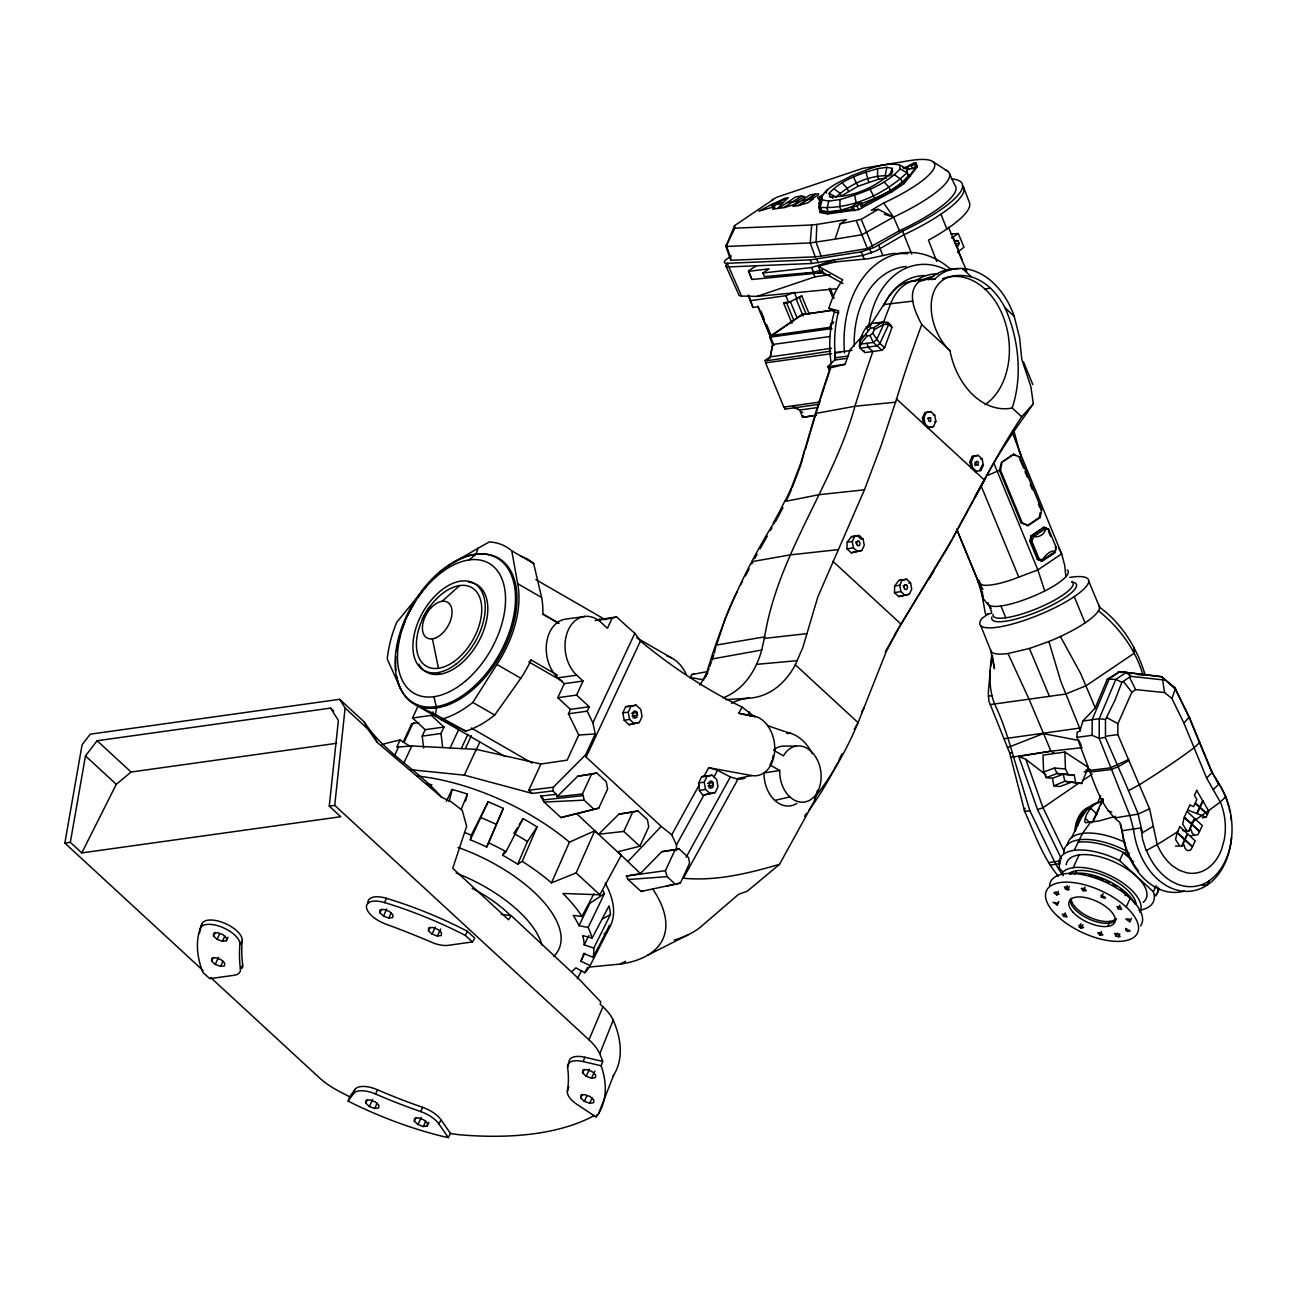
<?xml version="1.0" encoding="UTF-8"?>
<svg xmlns="http://www.w3.org/2000/svg" width="1297" height="1297" viewBox="0 0 1297 1297"><rect width="100%" height="100%" fill="white"/><g stroke="black" fill="none" stroke-linecap="round" stroke-linejoin="round"><path stroke-width="1.5" d="M1184.323 891.104A66.877 48.589 82 0 1 1121.986 830.793L1119.814 822.411C1103.634 809.895 1096.922 790.667 1090.064 772.055A40.32 29.296 82 0 1 1089.431 770.45L1077.029 737.361L1077.045 732.367L1079.915 731.038L1082.849 721.067L1095.268 707.854L1107.33 679.093L1119.797 671.651L1161.707 676.742L1174.498 687.345L1189.544 717.63L1212.192 772.412L1206.632 778.087L1220.25 802A402.605 92.687 -22.4 0 1 1191.651 822.444M1090.064 772.055L1110.881 769.526L1118.16 766.835L1105.287 737.377L1099.207 738.431L1092.155 735.302L1092.204 719.543L1109.324 678.736L1119.797 671.651L1161.707 676.742L1175.99 689.745L1174.498 687.345M1206.632 778.087L1183.918 723.11L1171.937 698.516L1164.576 692.549L1135.653 689.615L1131.843 692.193L1117.917 723.726L1117.803 734.572L1149.564 808.777L1157.216 844.574L1146.159 850.589L1142.641 839.516L1140.906 827.891L1121.986 830.793L1120.527 824M706.298 676.353L705.795 675.899C721.245 622.268 744.202 570.891 773.693 523.194L774.552 523.356M847.184 542.13L847.022 548.89L851.254 552.798L861.889 550.431L864.256 545.324L863.105 539.114L859.117 535.434L851.432 536.666L847.184 542.13L852.275 541.562L854.626 536.439L859.117 535.434M894.654 585.904L894.492 592.664L898.724 596.571L909.375 594.204L911.726 589.097L910.575 582.872L906.587 579.208L898.902 580.424L894.654 585.904L899.745 585.336L902.112 580.213L906.587 579.208M859.425 346.299C859.927 338.209 863.462 328.952 869.963 323.747L882.609 322.029L887.991 322.531L891.023 325.32L891.963 327.428L884.603 347.742L881.992 350.206L864.921 352.589L860.138 348.196L859.425 346.299L860.884 343.138M841.088 210.065L828.378 211.833L821.147 210.422L819.234 202.981C822.606 187.773 839.662 182.472 851.691 175.679C866.818 170.247 883.03 161.444 899.502 165.011L900.069 168.918C884.749 185.957 861.451 193.204 840.067 199.527L839.824 206.985L841.088 210.065L851.934 206.936M886.889 167.329L877.696 168.61L877.453 176.084L878.718 179.148L886.532 178.062L885.267 174.982L886.889 167.329L892.093 168.351L892.563 171.512L891.347 175.03M817.823 272.873A92.8 22.6 -21.8 0 0 820.207 272.678L822.395 272.646L751.871 279.487L748.531 270.797L756.427 265.755M1058.287 876.237C1042.691 857.236 1034.698 833.566 1024.679 811.468L1009.601 752.746L988.898 701.174L988.298 692.728L990.26 670.436M899.469 230.72L893.536 217.134L878.264 209.303L871.325 210.26L883.679 202.981A75.21 17.315 -22.4 0 0 933.208 169.745A75.21 17.315 -22.4 0 0 909.7 160.617L862.748 168.351L776.368 197.387L734.507 225.678L725.931 246.479L810.203 242.928L835.057 239.167L840.197 223.846L846.552 219.55L816.834 224.446L816.089 242.263L821.179 256.174L867.401 248.554L899.469 230.72A86.04 19.812 -22.4 0 0 954.981 185.374L949.517 173.782M751.871 279.487L748.531 270.797M766.884 359.885L770.142 357.696L772.607 344.516L830.08 336.49M626.386 876.042L640.41 873.546L661.81 851.691L679.077 848.87L688.561 857.625L689.582 863.137L680.358 883.095L641.058 891.444L628.153 879.544L626.386 876.042L665.426 870.676L675.088 849.778L679.077 848.87M211.606 961.061L211.816 958.305L215.74 957.753L221.074 959.731L224.705 963.087L224.511 965.843L220.587 966.378L215.237 964.401L211.606 961.061L213.243 957.494M213.47 935.98L213.665 933.224L217.588 932.673L222.938 934.667L226.57 938.007L226.359 940.763L222.435 941.314L217.102 939.336L213.47 935.98L215.107 932.43M365.738 1103.163L365.949 1100.407L369.872 1099.872L375.206 1101.85L378.837 1105.19L378.643 1107.946L374.72 1108.497L369.369 1106.519L365.738 1103.163L367.391 1099.613M379.843 912.731L380.037 909.975L383.961 909.424L389.311 911.402L392.942 914.758L392.732 917.514L388.808 918.065L383.474 916.071L379.843 912.731L381.48 909.181M414.327 1121.192L414.537 1118.436L418.461 1117.884L423.795 1119.862L427.443 1123.218L427.232 1125.974L423.308 1126.526L417.974 1124.548L414.327 1121.192L415.98 1117.641M428.432 930.743L428.626 927.987L432.55 927.452L437.9 929.43L441.531 932.77L441.32 935.526L437.397 936.077L432.063 934.099L428.432 930.743L430.069 927.193M580.699 1097.943L580.91 1095.187L584.834 1094.636L590.167 1096.613L593.799 1099.969L593.604 1102.726L589.681 1103.261L584.331 1101.283L580.699 1097.943L582.353 1094.376M582.564 1072.862L582.758 1070.106L586.682 1069.555L592.032 1071.549L595.663 1074.889L595.453 1077.645L591.545 1078.196L586.195 1076.218L582.564 1072.862L584.201 1069.312M816.834 224.446L811.695 225.013L810.203 242.928L815.246 256.822L821.179 256.174M329.26 806.134L338.387 720.548L330.638 708.097L97.129 740.733L85.472 755.892L70.33 842.337L81.792 852.907L340.722 816.721L329.26 806.134L334.723 805.372L589 1039.821A50.194 22.876 24.8 0 1 599.749 1053.812A217.118 98.896 24.8 0 1 602.716 1061.4L601.16 1065.761A217.377 99.026 24.8 0 1 598.468 1113.831A75.566 34.419 24.8 0 1 596.004 1116.928L577.23 1104.558A21.498 9.792 24.8 0 1 567.389 1091.085A304.811 138.86 24.8 0 0 567.583 1067.204L568.556 1064.415M334.723 805.372L345.115 708.032L339.668 699.31L90.255 734.167L82.084 744.802L64.85 843.099L203.143 970.61M991.557 656.59C989.416 672.3 988.622 688.983 994.588 703.979C1002.84 721.132 1008.418 738.901 1013.541 756.945L1029.85 810.755L1054.607 861.808A48.2 35.019 82 0 0 1055.888 864.305A79.555 57.798 82 0 0 1063.232 875.621M862.797 335.323L850.183 349.736L845.093 364.295L830.193 367.959L829.821 370.715L827.648 366.759L834.636 360.063L834.928 352.687L851.999 350.303M990.665 666.512L991.508 660.595M556.381 794.348L540.573 796.066L544.156 802.081L560.952 817.58L598.76 808.128L607.612 788.981L606.283 781.751L596.782 772.996L591.562 774.179L582.418 793.975L557.045 796.731L556.381 794.348L552.798 790.911L553.381 787.214L585.709 754.659L595.307 733.956L592.891 722.867L587.201 711.178L589.243 706.752L576.581 695.079L557.791 697.705L564.276 683.665L583.066 681.038L576.581 695.079M1077.612 825.638L1080.369 816.397L1083.579 811.419L1087.129 809.441A32.23 23.411 82 0 1 1100.229 802.276L1103.163 801.53A32.538 23.638 82 0 0 1090.582 808.144L1086.513 814.532L1084.584 821.423L1085.524 822.736L1099.094 820.936L1115.501 816.332M915.925 163L914.904 164.379L915.844 166.632L912.504 168.448L906.895 169.453L905.971 167.2L914.028 162.838L915.925 163L917.417 166.616L904.187 183.509L891.947 191.778L858.549 209.644L827.616 213.956L820.126 212.497L818.893 206.596L819.915 200.565M820.126 212.497L819.461 207.958L820.466 201.927L818.002 197.695L823.66 194.355M1043.615 527.36L1048.803 529.516L1044.507 527.231L1031.812 535.791L1030.775 541.125L1038.232 559.185L1043.291 559.542L1055.353 551.436L1056.082 547.139L1048.527 529.127L1043.615 527.36L1030.92 535.92L1029.883 541.254L1037.341 559.315L1042.269 561.082L1054.947 552.522C1053.196 547.512 1042.853 556.867 1042.269 561.082L1037.341 559.315M557.418 675.121L531.105 659.946A86.85 51.929 -60 0 1 520.843 678.266L494.708 715.069A97.891 58.527 -60 0 1 465.818 731.168L435.37 714.42L436.57 707.903L433.944 696.7M770.142 357.696L772.72 344.548L769.607 337.252L770.969 335.566L802 314.604L831.604 310.259M866.963 343.3L873.238 342.44L876.788 339.425L883.646 324.445L882.609 322.029L873.594 327.801L870.514 328.222L859.554 341.743L860.608 344.159L866.963 343.3L868.439 347.531L872.832 351.584A1255.026 911.823 82 0 0 854.966 406.253C832.609 486.197 777.973 554.014 764.646 636.859L761.728 649.992A87.856 63.829 82 0 1 723.045 697.835M833.744 321.932L830.842 323.877L829.837 329.065L832.074 328.741M999.468 470.406L1001.397 462.38L1013.346 454.307L1020.058 457.063L1041.718 509.608L1040.162 517.535L1028.213 525.593L1021.144 522.886L999.468 470.406L1000.506 470.26L1002.062 462.283L1014.011 454.209M1039.043 558.65L1031.764 541.011L1033.806 536.536L1045.836 528.414C1044.977 534.818 1037.503 538.709 1031.812 535.791L1030.92 535.92M1027.192 525.739L1039.14 517.665L1040.081 512.882M486.699 847.054L503.301 808.453L486.699 847.054A137.044 62.434 24.8 0 0 470.308 839.824L471.297 835.138L488.126 801.773A148.782 67.768 24.8 0 1 503.301 808.453M840.067 199.527L828.718 201.116L827.113 208.768L828.378 211.833M831.037 328.676L769.607 337.252L770.969 335.566L831.02 327.168M449.184 801.481L452.102 789.468A148.782 67.768 24.8 0 1 467.423 794.088L465.591 800.979M731.524 703.25A82.343 59.824 82 0 1 749.228 698.175A90.855 66.001 82 0 0 795.32 664.777L802.794 647.625L817.856 596.831L864.434 489.844L881.085 445.649L896.567 399.006A1252.043 909.651 82 0 1 921.745 324.607C915.309 312.285 906.117 293.381 918.633 281.919L925.037 279.52L934.78 279.244C941.687 271.527 952.144 268.009 962.342 268.511L971.502 276.942A68.174 49.529 82 0 1 1005.078 307.908L1014.222 316.338L1019.588 337.674L1021.793 359.464L1030.888 386.668L1033.304 403.886L1024.273 416.645A754.011 547.82 82 0 0 974.76 497.108M714.388 653.007L716.041 645.128L764.646 636.859M790.878 489.099L800.606 463.694L815.473 413.516A1251.816 909.489 82 0 1 830.193 367.959M805.421 449.524L806.215 446.703M826.173 193.14L827.081 189.978M806.621 445.293L809.993 433.62M716.965 643.896L725.558 617.421M810.463 432.031L815.57 414.927A1249.157 907.56 82 0 1 820.174 400.092M801.433 462.883L804.48 451.097M821.682 195.944L822.266 199.851L819.882 207.358C851.124 209.53 884.57 194.112 907.008 172.712L906.36 168.334L899.502 165.011M892.093 168.351L889.71 175.857C870.498 174.511 849.924 183.996 836.127 197.16L829.188 193.35C841.591 179.586 860.414 173.717 877.696 168.61M1075.132 830.907L1078.52 820.288L1083.579 811.419M713.804 654.807L712.085 660.173L711.858 659.038L761.728 649.992M558.65 623.306L542.859 614.194A86.85 51.929 -60 0 0 541.611 597.495L533.667 563.498L511.764 550.852A97.891 58.527 -60 0 0 489.309 541.935L478.09 548.226L476.064 554.257L469.092 559.915M242.701 965.114L240.415 969.037A21.498 9.792 24.8 0 1 234.076 975.279L209.757 978.668L202.754 972.215A222.306 101.263 24.8 0 1 200.354 928.328L201.829 924.096A21.936 9.987 24.8 0 1 224.089 922.994A21.936 9.987 24.8 0 1 242.215 940.568A429.874 195.831 24.8 0 0 242.701 965.114A21.936 9.987 24.8 0 1 242.215 968.113M450.464 1133.432L448.308 1137.566A75.566 34.419 24.8 0 1 440.656 1135.88A217.377 99.026 24.8 0 1 348.115 1101.121L353.497 1093.647L354.973 1089.399A21.936 9.987 24.8 0 1 377.524 1089.788A304.373 138.649 24.8 0 0 422.595 1107.314A21.936 9.987 24.8 0 1 441.077 1119.878L450.464 1133.432A75.291 34.306 24.8 0 0 461.278 1134.907A351.406 160.082 24.8 0 0 592.307 1116.587A75.291 34.306 24.8 0 0 594.237 1115.469M567.389 1091.085L568.848 1086.87M1171.937 698.516L1175.228 689.096M800.898 464.618L792.337 487.38M348.115 1101.121L349.671 1096.776L354.973 1089.399M709.67 666.642L711.469 661.778M770.742 336.507L802 314.604L834.036 310.129M596.004 1116.928L596.766 1114.901M885.219 652.018L900.945 624.035L947.102 548.696L984.52 480.117A778.427 565.557 82 0 1 1021.696 416.759L1033.304 403.886M1164.252 680.017L1130.708 676.337L1121.889 682.287L1115.015 700.137L1105.482 719.559L1105.466 736.258L1117.803 734.572M814.435 797.963A363.614 264.183 82 0 0 858.079 722.64L886.337 651.37L900.945 624.035L832.869 561.277M598.468 1113.831L613.546 1075.44A214.962 97.924 24.8 0 0 613.189 1020.155A48.038 21.887 24.8 0 0 602.91 1006.764L600.154 1004.218L600.738 1001.851L578.592 978.635L511.213 915.617L501.177 914.369M599.749 1053.812L613.189 1020.155M1081.747 783.469L1088.199 767.321L1064.869 752.049L1042.999 755.097L1043.599 772.039L1046.225 777.6L1052.418 778.281L1063.329 774.163L1074.289 775.233L1075.716 782.804L1081.747 783.469L1064.756 781.297L1053.845 785.852L1052.418 778.281M461.116 809.62L467.423 794.088M467.228 931.165L474.783 938.136L472.448 941.962L465.428 935.494L467.228 931.165A222.744 101.474 24.8 0 0 386.376 898.302A21.936 9.987 24.8 0 0 367.926 902.89M567.583 1067.204A21.498 9.792 24.8 0 1 583.131 1061.562L584.915 1057.266L602.716 1061.4M726.271 615.702L730.6 605.375M470.308 839.824L488.126 801.773M589 1039.821L602.91 1006.764M472.448 941.962L448.13 945.351A21.498 9.792 24.8 0 1 431.706 942.303A430.312 196.025 24.8 0 0 385.809 924.096A21.498 9.792 24.8 0 1 366.451 907.089A21.498 9.792 24.8 0 1 384.544 902.582L386.376 898.302M705.795 675.899L709.07 668.263M504.193 852.113L502.588 855.226A137.044 62.434 24.8 0 1 517.698 864.207L527.457 841.542L537.071 826.935A148.782 67.768 24.8 0 0 523.08 818.634L519.319 824.665M517.698 864.207L522.237 861.354L537.071 826.935M448.308 1137.566L438.84 1123.899A21.498 9.792 24.8 0 0 420.714 1111.594L422.595 1107.314M522.237 861.354A147.339 67.12 24.8 0 1 551.484 882.868L569.432 842.158L594.739 830.842L621.214 855.258L599.863 894.8L562.963 893.455A147.339 67.12 24.8 0 1 581.964 916.412L593.929 893.828M551.484 882.868L576.127 872.913L594.739 830.842M954.851 242.928L955.921 240.496L958.078 240.739L959.18 243.398L958.11 245.814L955.954 245.587M1071.403 838.04L1081.309 817.791L1087.129 809.441L1090.047 808.777M791.624 489.131L786.144 501.242L819.218 494.643L864.434 489.844M353.497 1093.647A21.498 9.792 24.8 0 1 375.595 1094.036L377.524 1089.788M217.102 939.336L219.566 934.002M222.435 941.314L224.9 935.98M215.237 964.401L218.528 957.299M226.359 940.763L227.996 937.212M220.587 966.378L223.052 961.061M410.29 746.472L400.092 740.036L396.801 747.153L411.781 745.953L476.242 749.358L540.898 764.014L567.146 760.155L578.754 735.026L568.41 713.804L570.453 709.378L589.243 706.752M394.304 756.119L398.519 747.007M442.666 747.396L440.996 733.502L443.979 727.05L425.189 729.676L412.527 718.003L418.218 705.714M403.172 742.192L411.538 724.099L413.938 723.223L411.538 724.099M404.405 741.722L412.835 723.467L418.736 722.64M403.691 763.447L411.781 745.953M412.527 718.003L431.317 715.377L432.939 711.875M423.649 748.029L422.206 736.129L425.189 729.676M449.978 748.32L458.392 730.13M383.474 916.071L386.749 908.97M461.213 748.726L467.925 734.215M465.477 748.401L471.395 735.61M388.808 918.065L391.272 912.731M410.873 769.721L464.326 775.152L476.242 749.358M475.594 751.222L479.809 742.127M432.063 934.099L435.338 926.998M437.397 936.077L440.688 928.976M369.369 1106.519L372.661 1099.402M374.72 1108.497L377.184 1103.163M552.798 790.911L532.305 793.44L528.787 790.23L540.898 764.014M755.113 717.128L742.095 707.092A690.101 501.388 82 0 1 640.442 641.058L634.849 633.26A690.393 501.599 82 0 1 619.982 620.015L616.659 616.918L612.103 618.183L607.434 628.299L601.111 622.463A32.636 23.703 82 0 0 568.345 629.856A32.636 23.703 82 0 0 576.743 675.202L583.066 681.038M417.974 1124.548L421.249 1117.43M423.308 1126.526L425.773 1121.192M427.232 1125.974L428.869 1122.424M622.819 712.831L625.673 706.687L636.146 705.163L640.734 709.394L642.047 716.544L639.34 722.429L628.996 724.715L624.214 720.305L622.819 712.831L628.267 712.215L630.974 706.33L636.146 705.163M636.697 717.354L637.216 712.539L635.514 710.967L633.617 711.405L632.612 713.577L633.098 716.22L634.8 717.776L636.697 717.354L632.952 717.873M690.134 678.023L691.723 674.57L707.416 671.587M576.695 813.689L598.614 834.247L623.792 831.426L632.709 812.117L637.929 810.933L647.43 819.688L648.759 826.902L639.843 846.228L617.664 851.821L640.41 873.546M885.494 322.726L887.991 322.531L888.704 324.428L879.917 343.446L877.226 345.813L860.138 348.196L860.608 344.159L866.947 335.939L870.028 335.501L872.67 333.232L874.356 329.584L883.646 324.445L888.704 324.428L891.963 327.428M698.791 782.869L701.628 776.708L712.102 775.201L716.69 779.432L718.019 786.582L715.296 792.451L702.796 795.223L699.375 790.473L698.791 782.869L704.222 782.237L706.93 776.368L712.102 775.201M712.653 787.376L713.172 782.561L711.486 781.005L709.572 781.442L709.054 786.258L710.756 787.814L712.653 787.376L708.908 787.911M586.195 1076.218L589.487 1069.101M591.545 1078.196L594.82 1071.095M584.331 1101.283L586.795 1095.949M589.681 1103.261L592.145 1097.943M896.567 399.006L923.545 423.876L922.426 417.877L924.826 412.689L930.727 411.571L934.715 415.251L935.867 421.476L933.5 426.583L929.009 427.588L927.631 427.897L923.594 424.168L925.02 423.924L929.009 427.588M925.02 423.924L923.869 417.699L926.236 412.592L930.727 411.571M903.863 586.957L904.82 584.882L906.7 585.142L907.608 587.46L906.652 589.535L904.787 589.276L903.279 585.612L906.7 585.142M971.048 467.795L969.897 461.635L972.296 456.463L978.197 455.344L982.186 459.025L983.337 465.234L980.986 470.357L975.214 471.638L971.064 467.941L972.507 467.698L976.495 471.362L975.214 471.638M972.507 467.698L971.356 461.473L973.707 456.366L978.197 455.344M975.036 465.72L975.068 462.072M1209.339 880.647L1207.377 884.894L1202.157 885.381M1062.746 871.633L1059.811 868.909L1059.13 866.331L1060.492 860.349M1074.159 850.394L1082.46 833.452L1090.404 822.428M1097.57 802.665L1100.748 795.791M1056.698 894.865L1059.017 894.2L1056.212 891.979L1053.894 892.644L1056.698 894.865L1058.352 891.298M1100.456 802.178L1102.11 798.595M1092.074 822.752L1103.099 798.952M1093.501 820.806L1099.289 808.323M1100.942 804.756L1103.423 799.39M1073.186 867.709L1079.104 854.95M1057.201 905.014L1057.817 903.328L1053.18 902.258L1057.201 905.014L1058.855 901.447M1065.648 889.239L1064.399 886.986L1067.804 887.521L1069.068 889.774L1065.648 889.239L1067.301 885.673M1067.626 889.969L1069.279 886.402M1074.775 874.405L1076.478 870.757M1063.637 916.444L1062.373 914.19L1065.777 914.709L1067.042 916.963L1063.637 916.444L1065.275 912.861M1083.352 890.796L1086.319 890.715L1084.211 888.413L1081.244 888.477L1083.352 890.796L1085.005 887.229M1079.38 927.225L1079.039 925.183L1083.579 927.517L1081.26 928.198L1079.38 927.225L1081.033 923.659M1081.26 928.198L1082.914 924.631M1101.412 897.232L1101.072 895.189L1105.611 897.524L1105.028 898.318L1101.412 897.232L1103.066 893.665M1058.871 863.867A51.458 23.459 24.9 0 1 1119.587 860.559L1123.348 852.453L1131.487 859.052M1125.569 853.604L1126.704 851.172L1129.282 853.556M1099.856 935.105L1102.823 935.024L1100.715 932.721L1097.748 932.786L1099.856 935.105L1101.51 931.538M1109.194 922.978L1109.94 921.356M1107.849 926.366L1109.357 923.124M1118.29 908.792L1117.025 906.538L1120.446 907.073L1121.694 909.327L1118.29 908.792L1119.943 905.225M1125.034 895.676L1126.315 892.936M1126.201 906.976L1130.238 898.27M1116.069 936.142L1114.593 933.5L1118.598 934.116L1120.089 936.758L1116.069 936.142L1117.479 933.11M1118.387 937.001L1119.797 933.97M1129.833 921.762L1130.449 920.092L1128.795 918.941L1125.828 919.022L1129.833 921.762L1131.487 918.195M1139.009 910.283A51.458 23.459 24.9 0 0 1153.357 891.752L1156.178 885.673M1185.539 831.231L1189.236 830.712L1191.992 824.746L1199.482 831.653L1197.763 834.749L1190.63 835.819M1206.145 817.272L1207.361 814.646L1199.887 807.739L1197.147 813.657L1206.145 817.272L1202.303 817.807M592.891 722.867L634.849 633.26M676.499 850.573L676.467 844.914L671.733 834.814L661.211 826.367L586.114 757.108L640.442 641.058M602.829 890.488A148.782 67.768 24.8 0 1 604.434 893.633L588.157 927.468A147.339 67.12 24.8 0 1 592.129 938.088L582.693 935.575A137.044 62.434 24.8 0 1 584.234 944.881L593.783 948.091A147.339 67.12 24.8 0 1 593.102 957.299L583.601 953.457A137.044 62.434 24.8 0 1 580.813 961.142L590.086 965.584L607.061 932.348A148.782 67.768 24.8 0 0 609.655 925.231L593.102 957.299M588.157 927.468L579.013 925.701L589.73 903.425L604.418 893.633M731.313 603.64L736.972 592.016M446.314 801.287L452.102 789.468M734.507 225.678L734.88 228.142L725.931 246.479L730.762 260.292L815.246 256.822M584.234 944.881L588.935 935.429M593.783 948.091L610.449 914.547A148.782 67.768 24.8 0 0 609.023 905.938L592.129 938.088M782.934 507.646L775.411 521.799M81.792 852.907L116.292 784.328L131.062 772.023L336.62 743.294M571.474 971.68A137.044 62.434 24.8 0 0 575.9 967.838L584.817 972.766L587.492 967.432M580.813 961.142L584.785 953.344M502.588 855.226L505.992 851.707L523.08 818.634M973.317 499.896L973.869 498.826M577.343 978.749L581.623 970.545M740.636 584.866L742.516 581.299M972.75 500.982L953.036 537.558M745.337 575.949L749.131 568.864M751.806 563.903L753.006 561.698L752.147 561.617L790.213 554.889L838.494 549.604M754.643 558.715L757.026 554.386M671.733 834.814L699.18 784.993M704.044 776.173L708.713 767.694L751.628 775.541A30.188 21.936 82 0 0 774.731 749.828A30.188 21.936 82 0 0 753.703 715.993L738.723 713.204L742.095 707.092M676.467 844.914L703.979 794.964L715.296 792.451M713.885 776.984L717.581 770.272L730.324 776.968L736.583 778.784A32.312 18.677 -84.8 0 0 737.993 779.092A31.371 22.795 82 0 0 744.883 778.184M749.698 711.972L747.769 715.474L738.723 713.204M686.113 857.252L730.324 776.968M737.993 779.092L683.389 878.215C715.993 881.393 748.385 873.367 779.481 864.369L812.554 804.318A44.114 32.052 82 0 0 817.434 790.44M438.84 1123.899L441.077 1119.878M760.058 548.923L767.289 536.05M974.76 497.27L984.52 480.117L975.328 471.622M952.079 539.325L900.313 625.673M894.946 634.346L896.34 631.898M974.501 497.918L983.256 482.581M770.386 530.603L772.023 527.749M854.156 729.417L858.079 722.64L795.32 664.777M240.415 969.037A430.312 196.025 24.8 0 1 239.929 944.475L242.215 940.568M1021.696 416.759L1012.195 408.004C1022.83 375.968 1018.729 338.663 1005.078 307.908M929.09 579.094L933.791 571.247M925.037 279.52L911.434 281.271A49.756 36.154 82 0 0 896.486 288.031L889.693 295.311L870.352 325.385M861.792 711.648L863.899 708.211M443.898 718.538A97.891 58.527 -60 0 0 472.805 702.423L496.913 664.453A86.85 51.929 -60 0 0 517.681 583.682L511.764 550.852M517.471 827.632L513.839 833.452A138.001 62.856 24.8 0 1 527.457 841.542M511.213 915.617L508.554 919.768L452.734 868.293L466.644 826.286L462.218 810.301L451.275 801.838L441.564 797.201L377.151 742.354L367.505 728.687L364.246 721.959L339.668 699.31M852.956 210.649L851.464 207.034L855.809 203.856L861.419 202.851L862.359 205.104L861.338 206.482C880.647 194.923 904.576 187.465 915.844 166.632M851.464 207.034L857.058 206.028L861.419 202.851M798.595 201.116L793.829 204.667L784.328 207.585M426 586.682L396.655 622.365A97.891 58.527 -60 0 0 387.236 658.973L400.595 688.772M812.96 199.106L808.177 202.672L798.676 205.575L807.042 199.933M803.864 314.133L801.611 315.657M1189.219 716.982L1183.918 723.11M892.563 171.512C876.367 186.946 852.21 198.084 829.658 196.512L829.188 193.35M860.819 203.986C877.761 197.079 896.259 190.254 908.273 175.792L906.36 168.334L902.744 167.637M628.137 861.354L661.211 826.367M1213.181 789.727L1218.823 784.182L1210.766 769.915L1188.506 716.041L1175.001 688.123M557.045 796.731L577.749 776.222L596.782 772.996M598.614 834.247L618.896 814.159L637.929 810.933M1220.25 802L1225.86 796.763M1199.806 742.419L1194.083 747.721A402.605 92.687 -22.4 0 1 1139.593 784.636L1128.536 790.684L1138.199 814.078L1149.564 808.777M442.05 601.305L459.705 585.547M529.987 660.935L531.105 659.946M779.481 864.369L747.299 891.185L738.56 894.314L699.65 927.809A183.866 89.655 23.1 0 1 674.31 940.066M991.346 613.319L988.33 613.886L982.007 618.312A58.738 13.521 -22.4 0 0 1011.547 624.262A58.738 13.521 -22.4 0 0 1080.19 592.259A58.738 13.521 -22.4 0 0 1069.749 577.408M787.36 202.478L795.693 196.852L801.011 196.106M801.692 200.484L810.041 194.842L815.359 194.096L807.026 199.738M806.653 199.981L798.287 205.639L792.97 206.385L801.335 200.727L812.992 198.911L812.262 198.392L818.504 195.117L818.65 193.772L815.748 194.047L807.399 199.689M731.297 255.979L728.071 258.168A15.013 3.453 -22.4 0 0 727.244 263.291L741.544 296.024L756.897 296.413L836.743 288.745M878.718 179.148L858.063 186.265L841.104 196.123L839.84 193.042L833.549 188.535M907.884 253.645L892.401 253.499L868.552 258.719L835.138 261.945L818.358 266.225L820.061 270.327L813.657 272.305L764.419 276.601L762.928 273.002L769.089 268.836L748.499 271.349M792.029 323.488L783.647 303.19L788.641 302.493L801.773 295.992L809.393 314.441M958.305 233.509L951.641 238L953.441 237.886L959.213 251.877L957.526 252.234L963.979 247.241L958.305 233.509L950.847 234.011M999.517 470.227L987.779 475.367M1012.649 433.214L1021.096 455.652L1018.891 457.144L1020.058 457.063M1041.361 561.212L1054.947 552.522L1056.082 547.139L1055.093 547.318M1082.12 747.639L1050.959 751.174L1018.761 756.508L1037.551 809.571L1042.966 807.723L1079.072 782.999M1082.347 780.778L1092.22 774.114M1140.906 827.891L1142.365 832.787L1153.438 826.173M452.766 563.044L478.09 548.226M840.197 223.846L861.176 219.371L878.264 209.303M727.244 263.291L810.301 259.87L861.224 251.845L874.47 247.387L902.501 231.125A93.076 21.417 -22.4 0 0 951.366 178.856M1118.16 766.835L1129.022 760.415M1189.236 830.712L1191.197 829.642L1192.105 832.982L1194.488 835.284M602.683 918.746L610.449 914.547M905.971 167.2L914.904 164.379M589.746 967.011L620.306 964.06L625.494 961.288M1128.649 759.556L1110.232 767.873L1089.431 770.45M647.738 955.176L688.156 934.764M603.997 933.759L607.061 932.348M726.385 264.507A15.013 3.453 -22.4 0 0 728.736 266.906L811.792 263.486L862.716 255.46L875.961 251.002L903.993 234.725A93.076 21.417 -22.4 0 0 962.342 185.584M749.925 298.553L750.233 300.693L785.852 295.716L794.331 292.344L797.136 299.121M783.647 303.19L786.29 302.136L793.91 320.602M801.773 295.992L799.13 297.029L805.988 313.647M956.538 529.111L978.732 582.839L982.753 585.125A43.903 10.1 -22.4 0 0 1011.384 579.905L1037.876 569.918L1061.659 553.868L1058.644 547.999M1145.138 674.667C1136.837 648.078 1122.343 623.938 1099.629 607.239A58.738 13.521 -22.4 0 1 1048.884 641.512L1029.429 648.468L1007.996 653.51A58.738 13.521 -22.4 0 1 990.6 650.137L980.791 625.803M1046.225 777.6L1057.152 773.482L1074.289 775.233M1043.599 772.039L1054.429 768.019L1065.453 768.975L1068.096 774.552M1071.971 782.075L1059.876 786.517L1053.845 785.852M756.897 296.413L815.002 276.828L830.275 274.672M762.928 273.002L811.679 267.522L834.279 260.146L835.138 261.945M903.733 168.626L907.495 167.443M1138.199 814.078L1115.533 817.84M596.28 619.982L616.659 616.918M803.556 415.98L802.34 416.288L802.681 417.31L816.543 415.364M560.952 817.58L598.76 808.128M774.812 800.411L789.857 796.909M641.058 891.444L643.361 890.893M818.974 198.311L822.298 197.549M702.796 795.223L703.979 794.964M927.631 427.897L933.5 426.583M861.889 550.431L857.414 551.452L853.426 547.772L852.275 541.562M909.375 594.204L904.884 595.226L900.896 591.545L899.745 585.336M628.996 724.715L639.34 722.429M851.254 552.798L857.268 551.436M898.724 596.571L904.755 595.21M980.986 470.357L979.657 470.633L982.056 465.461L983.337 465.234M736.583 778.784L751.628 775.541M666.917 885.948L680.358 883.095M830.842 323.877L833.128 323.407M985.039 289.085L990.308 288.047M883.646 304.568L912.78 301.131M1107.33 679.093L1115.842 679.401L1121.889 682.287M1084.049 771.974L1089.853 770.921M847.022 548.89L853.426 547.772M894.492 592.664L900.896 591.545M624.214 720.305L629.58 719.365L634.168 723.596M699.375 790.473L705.536 789.387L710.124 793.618M934.586 421.687L935.867 421.476M835.057 239.167L862.083 234.708L893.536 217.134A85.245 19.617 -22.4 0 0 945.221 169.875M1082.849 721.067L1099.256 718.668L1105.482 719.559M1059.73 863.705L1050.23 865.099M1053.926 753.103L1050.959 751.174L1010.736 757.335M1060.379 860.916L1048.738 862.635M773.758 750.282L783.469 755.875A28.275 20.541 82 0 1 817.207 759.653A28.275 20.541 82 0 1 806.426 801.611A28.275 20.541 82 0 1 779.708 770.515L763.998 772.899A30.123 21.887 82 0 0 774.763 800.346A30.123 21.887 82 0 0 796.893 803.394M1079.915 731.038L1079.639 728.087L1004.364 738.706M691.723 674.57L694.138 674.213M577.749 776.222L591.562 774.179M618.896 814.159L632.709 812.117M661.81 851.691L675.088 849.778M827.648 366.759L845.093 364.295M819.574 211.135L827.064 212.595L852.388 209.303M954.673 241.21L958.078 240.739M955.776 243.868L959.18 243.398M748.126 295.586L753.038 307.47L758.032 306.773L774.033 345.537M831.604 348.293L770.191 356.87L765.084 360.323L765.603 362.884L831.669 353.659M830.485 351.179L765.262 360.988M835.349 357.761L848.643 355.913M834.636 360.063L847.444 358.264M819.899 402.054L783.858 407.096L765.603 362.884M785.236 409.09L783.761 406.642L785.236 409.09L818.91 404.372M793.44 407.112L799.682 410.047L817.515 407.566M812.538 415.721L802.681 417.31L799.682 410.047M927.598 418.299L930.662 417.861L930.646 421.525L929.074 421.314L928.312 419.369L929.106 417.65L930.662 417.861M1040.697 509.689L1041.718 509.543M859.214 541.368L857.349 541.108L856.393 543.184L857.301 545.502L859.181 545.761L860.138 543.686L859.214 541.368L855.809 541.854L856.717 544.173M1039.14 517.665L1040.162 517.535M1021.144 522.886L1022.166 522.756M1029.883 541.254L1031.764 541.011M585.028 616.432L566.254 619.058A32.636 23.703 82 0 0 546.637 642.647A32.636 23.703 82 0 0 557.953 677.828L564.276 683.665M595.193 620.55L612.103 618.183M557.953 677.828L576.743 675.202M568.41 713.804L587.201 711.178M422.206 736.129L440.996 733.502M631.574 713.318L637.216 712.539M632.077 715.96L637.702 715.182M988.168 696.084L991.881 695.565M990.276 704.579L1065.583 694.073L1086.124 685.708L1134.097 653.315L1134.048 647.835M64.85 843.099L70.33 842.337M707.546 783.356L713.172 782.561M708.032 785.998L713.658 785.204M1007.477 747.656L1043.274 733.599L1079.007 740.506L1081.341 745.856M1009.698 753.135L1012.454 752.746M1024.679 811.468L1029.85 810.755M1182.767 830.647L1188.733 830.729L1191.651 824.422L1184.145 817.499L1182.686 824.227L1186.463 830.145M1175.52 846.001L1181.648 846.082L1184.566 839.759L1177.06 832.82L1175.585 839.548L1179.362 845.466M1077.029 737.361L1092.155 735.302M553.381 787.214L528.787 790.23M922.426 417.877L923.869 417.699M969.897 461.635L971.356 461.473M764.29 638.416L807.026 633.617M593.945 809.215L584.104 800.152L583.261 795.612L543.216 799.941M1086.27 769.802L1090.226 769.397M895.578 402.183L854.966 406.253L815.473 413.516L815.57 414.927M933.418 415.38L934.715 415.251M980.889 459.154L982.186 459.025M863.105 539.114L861.24 539.293L857.171 535.548M908.711 583.066L910.575 582.872M756.508 664.356L797.379 660.659M881.344 323.066L876.302 322.888M628.153 879.544L667.096 876.659L675.315 884.246M924.826 412.689L926.236 412.592M972.296 456.463L973.707 456.366M851.432 536.666L854.626 536.439M898.902 580.424L902.112 580.213M625.673 706.687L630.974 706.33M701.628 776.708L706.93 776.368M578.754 735.026L595.307 733.956M786.76 733.502L790.457 733.259A44.114 32.052 82 0 1 812.295 753.638M749.731 716.236L753.703 715.993M725.688 699.65L749.228 698.175M931.716 279.439L934.78 279.244M544.156 802.081L584.104 800.152M734.88 228.142L811.695 225.013M834.928 352.687L840.407 352.492M805.437 273.164L813.349 273.051L815.002 276.828M796.066 746.115L784.863 746.099A30.123 21.887 82 0 0 774.163 749.471M1086.075 770.499L1089.885 770.548M915.52 166.454L917.417 166.616M581.964 916.412L573.242 915.423A137.044 62.434 24.8 0 1 579.013 925.701M690.685 677.537L703.849 679.871M1117.771 672.057L1121.662 672.527M1125.569 673.013L1131.422 673.727M1137.274 674.44L1143.127 675.17C1135.361 649.359 1119.473 627.472 1098.429 610.806M1075.716 782.804L1064.756 781.297L1063.329 774.163L1057.152 773.482L1054.429 768.019M822.266 199.851L828.718 201.116M971.502 276.942C921.34 265.253 922.734 324.963 949.923 350.579A70.881 51.491 82 0 0 1012.195 408.004M818.358 266.225L842.726 279.876A99.464 72.275 82 0 0 828.913 308.281L834.425 311.896L838.835 312.869M583.131 1061.562L601.16 1065.761M828.913 308.281L838.656 310.826A98.685 71.692 82 0 0 835.56 358.134M532.305 793.44L464.326 775.152M708.713 767.694L717.581 770.272M868.212 327.298L866.428 326.763L867.871 330.492M884.278 214.264L893.536 217.134L883.679 202.981M801.481 411.976L802.778 412.414M1107.995 810.755L1111.74 812.052M1018.761 756.508L1025.83 759.345L1046.144 774.99M465.818 731.184L440.623 719.284A84.337 50.421 -60 0 0 446.865 721.489M792.856 406.22L797.817 408.555M1028.213 525.593L1022.231 522.772L1000.506 470.26M819.526 270.554L842.969 283.557M435.37 714.42L416.224 705.211L505.1 756.54M829.658 196.512L833.096 198.182M1013.346 454.307L1016.086 455.717M900.069 168.918L907.008 172.712L908.273 175.792M1106.86 717.598L1117.917 723.726M535.888 579.646L605.456 619.788M636.746 637.848L671.538 657.919M517.681 583.682L541.611 597.495M543.151 614.178L558.861 623.241M779.708 770.515L769.996 764.922A30.269 22 82 0 0 771.91 760.447M528.884 661.924L562.039 681.055M496.913 664.453L520.843 678.266M472.805 702.423L494.708 715.069M471.378 728.022L532.192 763.122M820.466 201.927L818.002 197.695M932.883 161.622L948.075 171.512M437.3 672.689L439.699 674.262M894.687 174.884L900.977 179.408L902.242 182.472M1130.708 676.337L1126.169 672.43L1115.842 679.401L1099.256 718.668L1099.207 738.431L1130.076 816.008L1133.513 829.221A67.493 49.043 82 0 0 1183.723 891.266A67.493 49.043 82 0 0 1231.485 837.246M364.246 721.959C383.847 752.584 418.104 769.818 441.564 797.201M639.843 846.228L623.792 831.426M921.745 324.607L949.923 350.579M884.603 347.742L879.917 343.446L872.67 333.232M881.992 350.206L873.238 342.44L870.028 335.501M927.841 427.848L971.015 467.65M557.791 697.705L570.453 709.378M431.317 715.377L443.979 727.05M576.127 872.913L599.863 894.8M345.115 708.032L367.505 728.687M330.638 708.097L333.588 710.821M97.129 740.733L131.062 772.023M85.472 755.892L116.292 784.328M210.568 977.452L319.127 1077.548A50.194 22.876 24.8 0 0 337.577 1090.469A217.118 98.896 24.8 0 0 349.671 1096.776M1090.582 808.144L1097.246 814.305M1133.627 861.954L1123.348 852.453A51.458 23.459 24.9 0 0 1077.92 842.272M1085.297 818.423L1089.707 822.493M1119.587 860.559L1153.357 891.752M599.246 619.155L600.073 619.934M540.573 796.066L543.459 798.757M884.149 182.002L889.175 187.368L890.439 190.432M842.077 182.78L847.087 188.146L848.368 191.21M957.17 530.246L977.063 578.413L983.337 598.809L991.248 608.406M870.903 324.915L869.963 323.747L870.514 328.222M1131.843 692.193L1123.461 681.573M1188.506 716.041L1189.544 717.63M1210.766 769.915L1218.823 784.182M1060.379 636.503L1080.514 673.256L1095.268 707.854M977.063 578.413L982.899 589.503M870.076 189.184L874.681 198.473M853.458 176.976L858.063 186.265M582.418 793.975L583.261 795.612M1129.622 677.407L1135.653 689.615M374.055 736.161L377.151 742.354M958.418 251.877L966.768 271.138M1042.901 807.431L1063.994 850.945M1037.551 809.571L1061.416 858.792M1007.996 653.51L1029.299 699.748L1050.959 751.174M726.077 266.355L738.706 294.5A14.137 3.567 -19.8 0 0 741.576 296.008M821.893 269.663L824.227 274.98M873.594 327.801L874.356 329.584M866.185 334.14L866.947 335.939M872.605 246.576L861.176 219.371M1029.429 648.468L1049.532 696.586M948.399 227.056L962.163 259.984M1088.783 581.332L1099.629 607.239L1098.689 604.986M882.803 255.282L878.62 245.214M864.321 259.319L861.224 251.845M989.822 607.677L991.767 612.314M1023.495 361.944L1032.817 384.528M911.564 166.178L912.504 168.448M907.868 167.345L908.792 169.599M909.813 174.836L910.429 176.587M1013.622 429.793L1019.426 451.226L1061.659 553.868L1064.691 565.2L1065.875 576.646M1019.782 459.008L1023.511 468.055M1025.003 471.686L1027.256 477.118M1030.24 484.348L1032.477 489.78M1038.459 504.257L1039.951 507.873M1048.381 531.057L1050.619 536.488M903.62 182.164L904.187 183.509M1074.224 596.636L1085.07 622.868M891.396 190.416L891.947 191.778M902.501 231.125L911.742 254.034M868.714 182.034L865.958 171.998M875.053 198.749L875.605 200.111M981.326 486.44L1018.826 577.246M1079.639 728.087L1060.784 681.395L1048.9 641.512M860.397 204.229L861.889 207.844M857.058 206.028L858.549 209.644M853.361 207.196L854.853 210.811M869.849 249.364L871.357 252.98M856.49 221.171L867.401 248.554M840.229 210.763L840.796 212.108M1000.944 606.007L1005.823 617.81M827.064 212.595L827.616 213.956M819.234 202.981L820.498 206.045M988.33 613.886L985.979 614.924L985.298 613.286L979.446 580.797M818.893 206.596L819.461 207.958M830.21 288.274L834.117 298.164M829.253 288.485L833.063 297.726M829.35 289.15L833.16 298.391M816.721 259.173L818.212 262.788M810.301 259.87L811.792 263.486M811.679 267.522L813.657 272.305M796.277 299.38L803.135 315.998M790.408 301.731L797.266 318.332M785.852 295.716L788.641 302.493M761.161 311.426L764.306 319.467M766.495 324.347L768.797 329.876M768.894 330.54L771.18 336.085M757.934 306.108L770.888 337.479M748.482 295.051L753.038 307.47M864.094 350.612L864.499 351.6M993.615 462.478L1037.876 569.918L1044.701 590.962M940.957 214.118L946.826 229.066M936.758 261.427L928.457 240.188A92.638 21.319 -22.4 0 0 969.54 202.883L963.866 188.081M978.732 582.839L977.516 579.629M1019.426 451.226L1021.096 455.652M1025.83 759.345L1042.966 807.723M726.125 245.003L731.005 258.752M819.526 270.214L820.207 272.678M665.426 870.676L667.096 876.659M1137.988 813.592L1142.365 832.787M854.593 195.328L856.085 202.3M990.6 650.137L994.459 668.701L992.27 655.228M432.404 638.821L438.451 668.247M704.222 782.237L705.536 789.387M628.267 712.215L629.58 719.365M585.709 754.659L586.114 757.108M1162.647 680.098L1164.576 692.549M982.218 591.367L983.337 598.809M820.725 207.504L821.147 210.422M772.493 199.219L772.558 200.532M1064.869 752.049L1065.453 768.975M652.65 888.931A150.874 69.13 24.2 0 1 620.323 964.076M381.983 744.624A254.082 100.826 14 0 1 400.092 740.036M605.132 883.095A149.042 67.898 24.8 0 1 606.348 932.121M417.294 776.028A149.042 67.898 24.8 0 1 569.432 842.158M427.021 783.955A148.782 67.768 24.8 0 1 431.901 784.815M590.086 965.584A147.339 67.12 24.8 0 1 584.817 972.766M465.347 832.804A147.339 67.12 24.8 0 1 471.297 835.138M488.92 842.92A147.339 67.12 24.8 0 1 505.992 851.707M790.457 733.259A688.95 500.545 82 0 1 767.5 725.493M458.052 847.444A112.077 51.053 24.8 0 1 553.706 956.424M481.382 817.84A138.001 62.856 24.8 0 1 496.167 824.357M773.174 755.519A30.269 22 82 0 1 772.412 758.842M456.09 872.994A101.652 46.303 24.8 0 1 541.935 944.994M472.205 888.364A85.343 38.878 24.8 0 1 510.937 916.006M1049.549 885.754A50.194 22.892 24.9 0 1 1103.925 881.457A50.194 22.892 24.9 0 1 1140.549 925.961M1116.49 918.649A25.097 11.446 24.9 0 1 1091.134 919.946A25.097 11.446 24.9 0 1 1070.268 899.875M1069.717 874.259A40.158 18.32 24.9 0 1 1106.211 879.917A40.158 18.32 24.9 0 1 1134.826 903.96M1115.225 919.346A24.854 11.333 24.9 0 1 1088.929 916.898A24.854 11.333 24.9 0 1 1071.257 898.335M384.544 902.582A222.306 101.263 24.8 0 1 465.428 935.494M199.462 933.5A222.744 101.474 24.8 0 1 201.829 924.096M569.043 1063.021A21.936 9.987 24.8 0 1 584.915 1057.266M613.546 1075.44A73.135 33.317 24.8 0 1 613.011 1076.251M200.354 928.328A21.498 9.792 24.8 0 1 222.16 927.258A21.498 9.792 24.8 0 1 239.929 944.475M420.714 1111.594A304.811 138.86 24.8 0 1 375.595 1094.036M844.542 352.962A97.988 71.205 82 0 1 876.042 264.312A97.988 71.205 82 0 1 951.22 269.711M831.264 363.938A91.357 66.374 82 0 1 834.425 311.896M854.269 346.153A84.078 61.089 82 0 1 906.149 266.485M868.731 326.941A84.078 61.089 82 0 1 947.183 270.343M883.597 305.784A72.794 52.885 82 0 1 925.085 275.613M915.601 280.768A72.794 52.885 82 0 1 938.234 273.78M429.874 582.272A84.305 50.405 -60 0 1 512.996 575.657A84.305 50.405 -60 0 1 473 689.453A84.305 50.405 -60 0 1 396.769 676.434M395.974 670.646A84.305 50.405 -60 0 1 395.925 656.817M396.574 650.997A84.305 50.405 -60 0 1 399.687 636.405M401.94 629.24A84.305 50.405 -60 0 1 404.68 622.057M407.858 614.973A84.305 50.405 -60 0 1 415.462 601.257M417.585 597.982A84.305 50.405 -60 0 1 422.092 591.627M666.674 655.828A84.337 50.421 -60 0 1 686.016 674.002M521.086 556.364A97.891 58.527 -60 0 1 533.667 563.498M468.557 582.158A50.437 30.155 -60 0 1 479.922 639.129A50.437 30.155 -60 0 1 424.119 670.517M422.919 669.479A50.437 30.155 -60 0 1 418.899 664.194M422.19 619.35A50.437 30.155 -60 0 1 429.81 606.396M1067.366 845.352A50.956 23.233 24.9 0 1 1125.277 842.466M1159.032 888.591A51.458 23.459 24.9 0 1 1154.962 895.481M1063.751 853.329A51.458 23.459 24.9 0 1 1126.704 851.172M1074.954 830.615A29.409 21.368 82 0 1 1092.025 806.248M1157.929 887.099A51.458 23.459 24.9 0 1 1155.724 895.984M1066.199 864.823A43.628 19.893 24.9 0 1 1116.701 863.121A43.628 19.893 24.9 0 1 1143.127 902.372M1061.497 873.983A43.628 19.893 24.9 0 1 1110.783 875.88A43.628 19.893 24.9 0 1 1139.852 912.229M1069.587 872.978A38.407 17.51 24.9 0 1 1107.589 877.015A38.407 17.51 24.9 0 1 1136.042 903.296M1089.285 875.183A38.407 17.51 24.9 0 1 1092.933 876.026M1094.765 876.529A38.407 17.51 24.9 0 1 1104.087 879.852M1105.903 880.663A38.407 17.51 24.9 0 1 1109.502 882.414M1113.021 884.327A38.407 17.51 24.9 0 1 1116.36 886.37M1121.013 889.645A38.407 17.51 24.9 0 1 1130.319 898.789M820.758 398.244A1249.157 907.56 82 0 1 824.325 387.187M824.924 385.355A1249.157 907.56 82 0 1 829.205 372.531M911.434 281.271A125.063 90.855 82 0 1 914.336 280.979M924.81 279.536A125.517 91.179 82 0 0 917.19 280.006A50.194 36.478 82 0 0 890.877 303.19A1255.026 911.823 82 0 0 883.679 321.818M928.636 279.617A75.307 54.701 82 0 1 958.629 268.706M922.799 279.974A70.524 51.232 82 0 1 933.775 276.293M790.716 489.066A161.314 78.922 -62.2 0 1 785.415 500.642M785.074 500.529A161.266 75.08 -62.3 0 1 773.288 522.869M962.342 268.511A75.031 54.523 82 0 1 1014.222 316.338M706.995 674.651A175.646 87.045 -48.2 0 1 707.805 672.932M705.844 674.132A91.957 66.812 82 0 1 699.748 685.124M705.163 677.245A94.6 68.725 82 0 1 704.514 678.574M942.627 278.709A67.768 49.237 82 0 1 1004.591 320.424A67.768 49.237 82 0 1 985.072 404.696M841.948 753.849A388.03 281.919 82 0 1 838.624 760.82M837.749 762.555A388.03 281.919 82 0 1 809.052 810.187M806.815 813.235A388.03 281.919 82 0 1 804.529 816.251M1071.841 582.013A45.687 10.522 -22.4 0 1 1042.01 609.882A45.687 10.522 -22.4 0 1 991.881 617.064M1071.922 581.688A43.174 9.938 -22.4 0 1 1036.806 608.617A43.174 9.938 -22.4 0 1 993.097 614.194M1024.371 810.771A85.732 26.232 -18.2 0 1 1025.068 808.258M1067.188 569.967A43.174 9.938 -22.4 0 1 1032.12 596.733A43.174 9.938 -22.4 0 1 988.168 602.667M1118.063 766.867A710.545 682.254 13.2 0 1 1128.455 790.716M1138.555 870.936A62.726 45.573 82 0 1 1122.213 830.502M1215.824 779.027A67.493 49.043 82 0 1 1228.599 806.215M1229.086 808.096A67.493 49.043 82 0 1 1229.945 811.922M1230.642 815.813A67.493 49.043 82 0 1 1231.161 819.72M1217.186 781.426A58.089 38.375 79.6 0 1 1225.762 796.828A63.196 45.8 82.7 0 1 1209.323 880.598M1178.503 831.166A402.605 92.687 -22.4 0 1 1157.216 844.574M1157.232 844.558A50.615 36.397 81.7 0 0 1172.796 866.072L1179.492 870.336L1186.544 872.751A49.594 35.894 82.8 0 0 1221.693 849.049L1224.157 840.164A50.534 37.094 82.4 0 0 1220.315 801.968M1209.388 880.76A63.196 45.573 81.8 0 1 1146.435 850.41M976.576 461.424L975.782 463.142L976.544 465.088L978.116 465.299L978.149 461.635L976.576 461.424M1179.881 826.724L1177.238 832.415L1184.761 839.354L1187.387 833.663L1179.881 826.724M1186.982 811.387L1184.339 817.078L1191.846 824.017L1194.472 818.326L1186.982 811.387M1189.9 805.064L1187.614 809.993L1196.693 813.511L1199.53 807.399L1195.121 803.329L1193.597 806.621L1189.9 805.064M1196.709 790.376L1194.424 795.32L1196.839 799.584L1195.315 802.843L1199.757 806.912L1202.627 800.703L1196.709 790.376M1184.891 840.051L1182.118 846.017L1184.112 844.963L1184.923 848.157L1187.258 850.556L1190.597 850.151L1192.381 846.973L1184.891 840.051M1187.712 833.955L1185.085 839.645L1192.575 846.568L1195.202 840.878L1187.712 833.955M1194.829 818.65L1192.186 824.341L1199.676 831.247L1202.303 825.557L1194.829 818.65M1203 801.043L1200.13 807.237L1207.604 814.127L1208.853 811.419L1203 801.043M1125.634 928.522L1125.974 930.565L1127.855 931.522L1130.173 930.857L1125.634 928.522M804.578 196.577L797.914 200.387L798.66 200.905L786.971 202.737L778.622 208.379L783.939 207.633L801.4 196.058L804.578 196.577M782.464 203.37L777.308 208.558L772.688 209.206L774.909 207.066L771.828 207.488L776.741 204.164L782.464 203.37M787.928 197.938L782.691 203.126L777.146 203.905L785.479 198.279L787.928 197.938M776.287 204.245L771.375 207.552L758.94 211.135L770.483 205.056L776.287 204.245M777.811 203.207L770.888 204.78L784.993 198.344L777.811 203.207M1073.041 912.213A25.097 11.446 24.9 0 0 1113.183 924.339A25.097 11.446 24.9 0 0 1089.885 898.708A25.097 11.446 24.9 0 0 1073.041 912.213M1057.866 916.525A50.194 22.892 24.9 0 0 1136.512 934.667A50.194 22.892 24.9 0 0 1081.714 884.068A50.194 22.892 24.9 0 0 1057.866 916.525M460.565 696.878A83.624 49.999 -60 0 0 504.598 564.179A83.624 49.999 -60 0 0 400.757 630.439A83.624 49.999 -60 0 0 460.565 696.878M465.769 680.795A75.048 44.876 -60 0 0 489.52 563.595A75.048 44.876 -60 0 0 399.281 640.54A75.048 44.876 -60 0 0 465.769 680.795M455.977 664.161A50.259 30.042 -60 0 0 476.372 584.85A50.259 30.042 -60 0 0 414.878 631.671A50.259 30.042 -60 0 0 455.977 664.161M453.788 661.681A45.379 27.124 -60 0 0 474.718 589.778A45.379 27.124 -60 0 0 418.736 629.24A45.379 27.124 -60 0 0 453.788 661.681M436.197 637.67A20.59 12.305 -60 0 0 450.545 605.407A20.59 12.305 -60 0 0 424.946 617.096A20.59 12.305 -60 0 0 436.197 637.67"/></g></svg>
